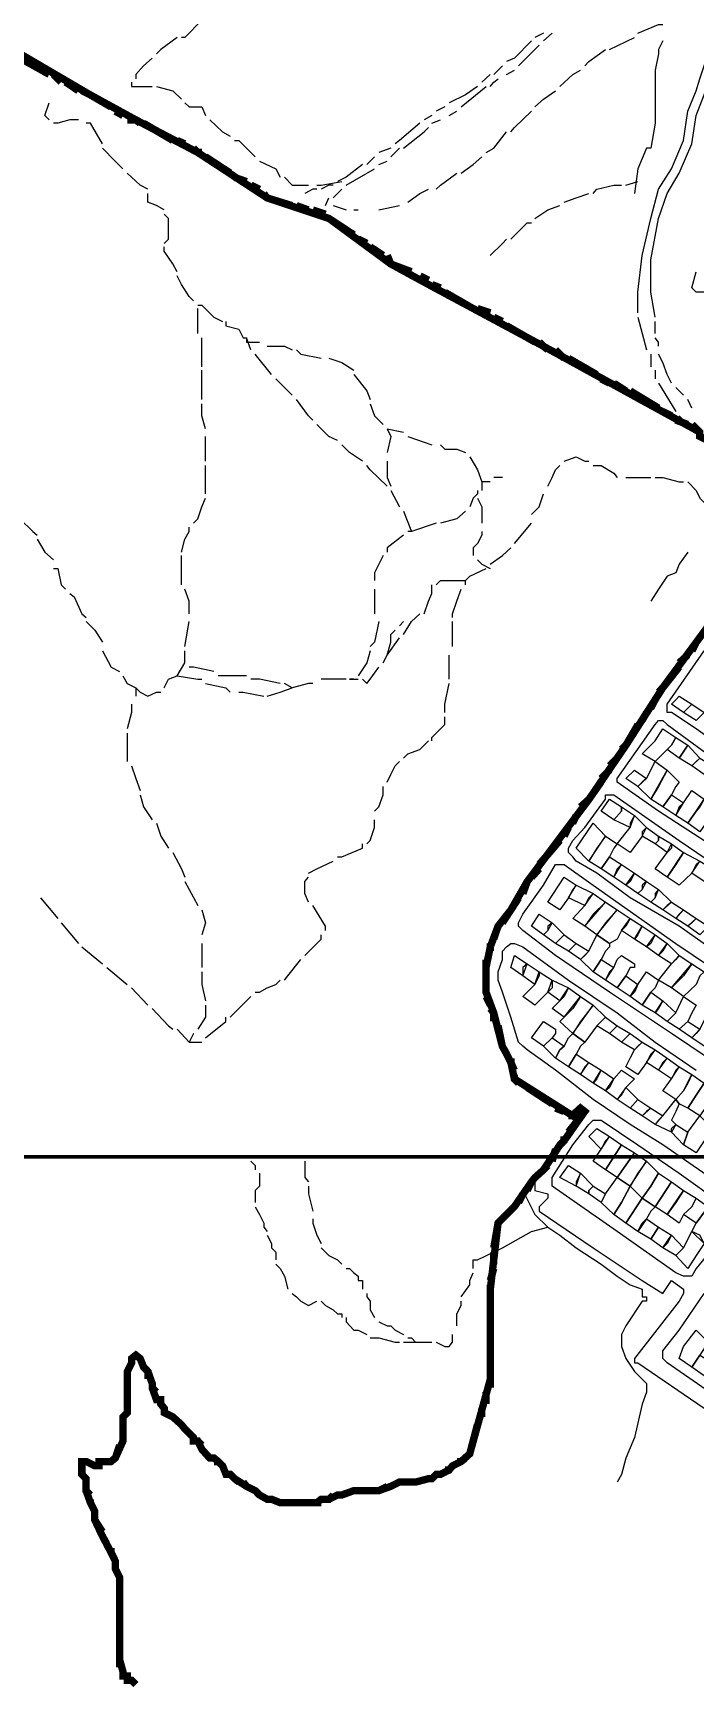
# Model space of a CAD drawing. Header units: millimetres. Extents: x -3588 to 75209, y -3737 to 38254.
# Drawn here: x 18329 to 18547, y 33576 to 34117 of the extents above; entities that cross this region are included whole.
import ezdxf

# ---------------------------------------------------------------- set-up
doc = ezdxf.new("R2010")
doc.units = ezdxf.units.MM
doc.layers.add('P', color=253, linetype='Continuous')

msp = doc.modelspace()

# ---------------------------------------------------------------- linework, layer by layer
at = {"layer": 'P'}
for points in [[(18528.47, 34025.345), (18528.47, 34032.115), (18529.879, 34044.262), (18532.695, 34056.392), (18535.24, 34065.995), (18539.481, 34072.764), (18543.434, 34082.078), (18544.842, 34091.681), (18547.659, 34098.45), (18548.795, 34102.403), (18551.612, 34110.597), (18554.444, 34120.183), (18555.565, 34129.497), (18558.397, 34139.1), (18561.214, 34151.246), (18562.334, 34159.424), (18577.298, 34224.351)], [(18534.12, 34023.937), (18532.695, 34032.115), (18532.695, 34042.837), (18535.24, 34056.392), (18538.073, 34064.586), (18542.01, 34071.356), (18546.251, 34080.958), (18547.659, 34090.272), (18550.203, 34097.042), (18551.612, 34101.283), (18554.444, 34109.173), (18556.973, 34118.775), (18558.397, 34128.377), (18561.214, 34139.1), (18563.759, 34149.822), (18565.167, 34159.424), (18581.539, 34224.351)], [(18386.197, 34121.608), (18385.061, 34121.608), (18379.412, 34115.958), (18378.292, 34115.958)], [(18528.47, 34117.367), (18535.24, 34120.183), (18536.648, 34120.183)], [(18376.883, 34115.958), (18371.522, 34112.005), (18370.098, 34110.597)], [(18493.47, 34114.822), (18487.821, 34109.173), (18485.276, 34108.052)], [(18489.229, 34106.644), (18490.638, 34108.052), (18495.999, 34113.414)], [(18497.423, 34117.367), (18494.591, 34115.958)], [(18497.423, 34114.822), (18500.24, 34117.367)], [(18519.156, 34112.005), (18527.334, 34115.958)], [(18536.648, 34114.822), (18535.24, 34112.005), (18535.24, 34110.597), (18534.12, 34105.236), (18534.12, 34099.859), (18534.12, 34087.728), (18532.695, 34079.534), (18531.287, 34079.534), (18528.47, 34072.764), (18527.334, 34064.586)], [(18368.689, 34109.173), (18365.873, 34106.644), (18363.328, 34103.811), (18363.328, 34102.403)], [(18510.962, 34106.644), (18512.371, 34108.052), (18517.748, 34112.005)], [(18479.915, 34103.811), (18477.098, 34101.283)], [(18479.915, 34099.859), (18481.035, 34101.283), (18482.46, 34102.403)], [(18483.868, 34106.644), (18482.46, 34105.236), (18481.035, 34103.811)], [(18485.276, 34103.811), (18487.821, 34105.236)], [(18502.784, 34099.859), (18507.009, 34103.811), (18509.554, 34105.236)], [(18361.92, 34101.283), (18361.92, 34099.859), (18364.736, 34099.859), (18368.689, 34099.859)], [(18370.098, 34099.859), (18375.475, 34098.45), (18378.292, 34095.634)], [(18475.674, 34099.859), (18471.721, 34097.042), (18466.36, 34094.497)], [(18470.313, 34093.089), (18478.507, 34099.859)], [(18494.591, 34093.089), (18497.423, 34095.634), (18501.36, 34098.45)], [(18334.825, 34088.848), (18333.401, 34090.272), (18334.825, 34094.497)], [(18379.412, 34094.497), (18380.836, 34093.089), (18382.244, 34093.089), (18385.061, 34093.089), (18386.197, 34090.272)], [(18464.952, 34093.089), (18462.135, 34091.681)], [(18466.36, 34090.272), (18468.905, 34091.681)], [(18486.685, 34084.911), (18487.821, 34086.319), (18493.47, 34091.681)], [(18344.412, 34088.848), (18341.595, 34088.848), (18337.642, 34087.728), (18336.234, 34087.728)], [(18352.318, 34080.958), (18348.365, 34087.728), (18346.956, 34087.728)], [(18387.606, 34088.848), (18391.847, 34084.911), (18394.375, 34083.487)], [(18456.774, 34087.728), (18449.988, 34082.078), (18448.58, 34080.958)], [(18451.397, 34079.534), (18458.182, 34084.911), (18459.59, 34086.319)], [(18460.711, 34090.272), (18458.182, 34088.848)], [(18460.711, 34087.728), (18463.543, 34088.848)], [(18395.8, 34082.078), (18397.208, 34082.078), (18399.737, 34079.534), (18402.569, 34076.717)], [(18478.507, 34078.126), (18481.035, 34079.534), (18485.276, 34084.911)], [(18359.087, 34072.764), (18356.559, 34075.309), (18352.318, 34079.534)], [(18403.978, 34075.309), (18409.339, 34072.764), (18410.747, 34069.948)], [(18441.81, 34076.717), (18440.386, 34075.309), (18439.266, 34074.173)], [(18447.172, 34079.534), (18443.219, 34078.126)], [(18443.219, 34074.173), (18446.035, 34075.309)], [(18447.172, 34076.717), (18449.988, 34079.534)], [(18470.313, 34071.356), (18474.266, 34074.173), (18477.098, 34076.717)], [(18367.281, 34065.995), (18364.736, 34067.403), (18361.92, 34069.948), (18360.511, 34071.356)], [(18412.171, 34069.948), (18414.7, 34067.403), (18418.941, 34067.403), (18420.061, 34067.403)], [(18432.496, 34069.948), (18429.663, 34068.523)], [(18437.857, 34074.173), (18432.496, 34069.948)], [(18432.496, 34067.403), (18441.81, 34072.764)], [(18462.135, 34065.995), (18463.543, 34067.403), (18468.905, 34071.356)], [(18372.642, 34059.209), (18370.098, 34060.633), (18367.281, 34061.754), (18367.281, 34064.586)], [(18422.894, 34065.995), (18421.486, 34065.995), (18418.941, 34064.586)], [(18422.894, 34067.403), (18424.302, 34067.403), (18431.072, 34068.523)], [(18428.255, 34067.403), (18426.847, 34067.403), (18424.302, 34065.995)], [(18428.255, 34063.162), (18431.072, 34065.995)], [(18452.821, 34061.754), (18456.774, 34064.586), (18459.59, 34065.995)], [(18504.193, 34061.754), (18508.146, 34063.162), (18512.371, 34064.586)], [(18513.795, 34064.586), (18514.915, 34065.995), (18520.565, 34067.403), (18523.109, 34067.403)], [(18524.517, 34067.403), (18528.47, 34068.523)], [(18425.711, 34060.633), (18426.847, 34063.162)], [(18428.255, 34060.633), (18432.496, 34059.209)], [(18435.025, 34059.209), (18436.449, 34059.209)], [(18443.219, 34059.209), (18449.988, 34060.633)], [(18494.591, 34056.392), (18498.832, 34059.209), (18502.784, 34060.633)], [(18372.642, 34048.199), (18374.051, 34049.623), (18374.051, 34053.848), (18374.051, 34056.392), (18372.642, 34057.801)], [(18486.685, 34049.623), (18492.046, 34054.984), (18493.47, 34054.984)], [(18479.915, 34044.262), (18483.868, 34048.199), (18485.276, 34049.623)], [(18376.883, 34038.884), (18375.475, 34041.429), (18372.642, 34045.67), (18372.642, 34047.078)], [(18380.836, 34030.707), (18378.292, 34034.659), (18376.883, 34037.476)], [(18550.203, 34032.115), (18548.795, 34032.115), (18547.659, 34032.115), (18546.251, 34033.523), (18547.659, 34038.884)], [(18380.836, 34030.707), (18382.244, 34029.298)], [(18382.244, 34029.298), (18380.836, 34030.707)], [(18383.653, 34027.874), (18385.061, 34027.874), (18389.014, 34023.937), (18391.847, 34022.513)], [(18383.653, 34018.56), (18383.653, 34023.937), (18383.653, 34026.754)], [(18392.967, 34022.513), (18392.967, 34021.104), (18397.208, 34019.984), (18398.616, 34017.151), (18399.737, 34017.151)], [(18528.47, 34023.937), (18529.879, 34018.56), (18531.287, 34013.198)], [(18534.12, 34018.56), (18534.12, 34022.513)], [(18385.061, 34007.549), (18385.061, 34011.79), (18385.061, 34017.151)], [(18401.161, 34013.198), (18399.737, 34017.151)], [(18399.737, 34017.151), (18399.737, 34015.743), (18402.569, 34015.743), (18403.978, 34015.743)], [(18535.24, 34014.335), (18535.24, 34015.743), (18534.12, 34017.151)], [(18407.93, 34005.021), (18402.569, 34011.79)], [(18406.522, 34014.335), (18412.171, 34014.335), (18414.7, 34013.198)], [(18416.124, 34013.198), (18417.533, 34011.79), (18424.302, 34010.382)], [(18426.847, 34010.382), (18431.072, 34008.973), (18435.025, 34006.429)], [(18532.695, 34011.79), (18532.695, 34010.382), (18532.695, 34007.549)], [(18539.481, 34002.188), (18538.073, 34005.021), (18536.648, 34008.973), (18535.24, 34011.79)], [(18385.061, 33996.827), (18385.061, 33999.659), (18385.061, 34005.021), (18385.061, 34006.429)], [(18435.025, 34005.021), (18439.266, 33999.659), (18440.386, 33996.827)], [(18534.12, 34006.429), (18534.12, 34003.612)], [(18414.7, 33998.235), (18409.339, 34003.612)], [(18535.24, 34002.188), (18540.889, 33992.874)], [(18543.434, 33998.235), (18542.01, 33999.659), (18540.889, 34000.78)], [(18386.197, 33987.224), (18385.061, 33991.465), (18385.061, 33994.01), (18385.061, 33995.418)], [(18421.486, 33990.057), (18420.061, 33991.465), (18416.124, 33996.827)], [(18440.386, 33995.418), (18441.81, 33991.465), (18444.627, 33988.649)], [(18546.251, 33994.01), (18544.842, 33996.827)], [(18429.663, 33983.288), (18426.847, 33984.696), (18422.894, 33988.649)], [(18542.01, 33991.465), (18544.842, 33988.649)], [(18386.197, 33976.502), (18386.197, 33980.455), (18386.197, 33984.696)], [(18446.035, 33987.224), (18447.172, 33984.696), (18446.035, 33979.335)], [(18446.035, 33987.224), (18451.397, 33986.104)], [(18452.821, 33984.696), (18460.711, 33981.863)], [(18546.251, 33987.224), (18548.795, 33986.104)], [(18437.857, 33976.502), (18433.616, 33979.335), (18431.072, 33981.863)], [(18463.543, 33981.863), (18464.952, 33980.455), (18468.905, 33980.455), (18471.721, 33979.335)], [(18473.146, 33977.91), (18475.674, 33973.685), (18477.098, 33969.732)], [(18504.193, 33976.502), (18508.146, 33977.91), (18510.962, 33976.502), (18512.371, 33976.502)], [(18386.197, 33965.779), (18386.197, 33973.685), (18386.197, 33975.094)], [(18446.035, 33968.324), (18440.386, 33973.685), (18439.266, 33975.094)], [(18446.035, 33976.502), (18446.035, 33971.141), (18447.172, 33968.324)], [(18498.832, 33968.324), (18500.24, 33971.141), (18501.36, 33973.685), (18502.784, 33975.094)], [(18513.795, 33975.094), (18516.324, 33975.094), (18520.565, 33972.549), (18521.685, 33971.141)], [(18447.172, 33966.9), (18449.988, 33961.538)], [(18475.674, 33966.9), (18475.674, 33965.779), (18474.266, 33964.371)], [(18479.915, 33969.732), (18477.098, 33969.732), (18477.098, 33966.9)], [(18477.098, 33968.324), (18477.098, 33966.9)], [(18483.868, 33971.141), (18481.035, 33971.141)], [(18524.517, 33971.141), (18525.926, 33971.141), (18532.695, 33971.141)], [(18534.12, 33971.141), (18536.648, 33971.141), (18542.01, 33969.732), (18543.434, 33969.732)], [(18544.842, 33969.732), (18547.659, 33966.9), (18548.795, 33964.371), (18550.203, 33962.963)], [(18382.244, 33956.177), (18383.653, 33957.586), (18385.061, 33961.538), (18386.197, 33964.371)], [(18474.266, 33964.371), (18473.146, 33961.538)], [(18475.674, 33964.371), (18477.098, 33961.538), (18477.098, 33956.177)], [(18493.47, 33959.01), (18495.999, 33961.538), (18497.423, 33965.779)], [(18324.087, 33959.01), (18325.223, 33957.586), (18326.632, 33956.177), (18328.04, 33954.769), (18329.448, 33953.361), (18330.873, 33952.224)], [(18451.397, 33960.13), (18453.941, 33953.361)], [(18462.135, 33956.177), (18453.941, 33953.361)], [(18471.721, 33960.13), (18468.905, 33957.586), (18463.543, 33956.177)], [(18487.821, 33949.408), (18493.47, 33956.177)], [(18330.873, 33950.816), (18333.401, 33946.575), (18336.234, 33944.046)], [(18378.292, 33946.575), (18379.412, 33950.816), (18380.836, 33953.361), (18380.836, 33954.769)], [(18451.397, 33952.224), (18446.035, 33947.999), (18446.035, 33946.575)], [(18453.941, 33953.361), (18452.821, 33953.361)], [(18477.098, 33953.361), (18477.098, 33952.224), (18475.674, 33949.408), (18474.266, 33947.999), (18474.266, 33945.455)], [(18378.292, 33935.853), (18378.292, 33939.805), (18378.292, 33945.455)], [(18444.627, 33945.455), (18441.81, 33939.805), (18441.81, 33937.261)], [(18566.575, 33945.455), (18566.575, 33944.046), (18558.397, 33934.444), (18551.612, 33922.313), (18536.648, 33901.989), (18524.517, 33883.072), (18512.371, 33865.276), (18492.046, 33838.182), (18486.685, 33828.868), (18482.46, 33823.506), (18479.915, 33816.737), (18478.507, 33809.951), (18478.507, 33801.773), (18481.035, 33794.988), (18483.868, 33783.977), (18485.276, 33781.449), (18486.685, 33778.616), (18487.821, 33773.255), (18507.009, 33761.124), (18509.554, 33763.653), (18510.962, 33762.532), (18502.784, 33751.522)], [(18479.915, 33942.638), (18483.868, 33945.455), (18486.685, 33947.999)], [(18544.842, 33946.575), (18542.01, 33942.638), (18540.889, 33939.805), (18538.073, 33938.685), (18535.24, 33934.444), (18532.695, 33930.491)], [(18336.234, 33941.214), (18337.642, 33941.214), (18338.762, 33935.853), (18340.187, 33934.444)], [(18471.721, 33937.261), (18473.146, 33938.685), (18478.507, 33941.214)], [(18475.674, 33944.046), (18477.098, 33942.638), (18479.915, 33941.214)], [(18380.836, 33926.25), (18380.836, 33930.491), (18379.412, 33934.444)], [(18441.81, 33934.444), (18441.81, 33929.083), (18441.81, 33926.25)], [(18458.182, 33926.25), (18459.59, 33930.491), (18460.711, 33933.036), (18460.711, 33935.853)], [(18462.135, 33935.853), (18463.543, 33937.261), (18471.721, 33937.261)], [(18467.496, 33925.13), (18467.496, 33926.25), (18468.905, 33930.491), (18470.313, 33934.444)], [(18471.721, 33935.853), (18471.721, 33937.261)], [(18341.595, 33933.036), (18343.003, 33931.9), (18345.548, 33926.25), (18346.956, 33925.13)], [(18346.956, 33923.722), (18349.773, 33920.889), (18352.318, 33916.936)], [(18379.412, 33915.528), (18380.836, 33923.722)], [(18443.219, 33923.722), (18441.81, 33916.936), (18440.386, 33915.528)], [(18449.988, 33922.313), (18451.397, 33923.722)], [(18451.397, 33919.481), (18453.941, 33923.722), (18456.774, 33926.25)], [(18467.496, 33915.528), (18467.496, 33919.481), (18467.496, 33923.722)], [(18446.035, 33912.711), (18447.172, 33916.936), (18447.172, 33919.481), (18448.58, 33920.889)], [(18446.035, 33912.711), (18449.988, 33918.36)], [(18352.318, 33914.119), (18355.15, 33908.758), (18357.967, 33907.35)], [(18379.412, 33910.167), (18379.412, 33914.119)], [(18440.386, 33914.119), (18439.266, 33910.167), (18436.449, 33905.926)], [(18444.627, 33910.167), (18446.035, 33912.711)], [(18466.36, 33904.805), (18466.36, 33911.575), (18466.36, 33912.711)], [(18602.984, 33849.192), (18582.659, 33864.156), (18566.575, 33874.878), (18547.659, 33888.434), (18539.481, 33893.795), (18538.073, 33893.795), (18538.073, 33895.203), (18538.073, 33896.611), (18550.203, 33914.119), (18551.612, 33914.119), (18566.575, 33904.805), (18588.308, 33889.842), (18613.994, 33872.062), (18617.947, 33869.517), (18619.371, 33868.109), (18612.586, 33858.507), (18607.225, 33850.601), (18605.816, 33849.192), (18604.408, 33849.192), (18602.984, 33849.192)], [(18376.883, 33905.926), (18379.412, 33910.167)], [(18389.014, 33907.35), (18382.244, 33908.758), (18380.836, 33908.758)], [(18437.857, 33904.805), (18439.266, 33903.397), (18440.386, 33904.805), (18443.219, 33908.758)], [(18359.087, 33905.926), (18360.511, 33903.397), (18363.328, 33901.989)], [(18363.328, 33901.989), (18364.736, 33900.564), (18367.281, 33899.156), (18370.098, 33900.564), (18371.522, 33900.564)], [(18363.328, 33901.989), (18363.328, 33899.156)], [(18372.642, 33901.989), (18374.051, 33904.805), (18376.883, 33905.926)], [(18376.883, 33905.926), (18383.653, 33904.805), (18385.061, 33904.805)], [(18386.197, 33903.397), (18392.967, 33901.989), (18394.375, 33900.564)], [(18399.737, 33905.926), (18397.208, 33905.926), (18390.422, 33905.926)], [(18410.747, 33903.397), (18403.978, 33904.805), (18401.161, 33904.805)], [(18406.522, 33899.156), (18410.747, 33900.564), (18414.7, 33901.989)], [(18414.7, 33901.989), (18412.171, 33903.397)], [(18421.486, 33903.397), (18420.061, 33903.397), (18414.7, 33901.989)], [(18432.496, 33904.805), (18431.072, 33904.805), (18425.711, 33904.805), (18424.302, 33904.805)], [(18433.616, 33904.805), (18436.449, 33904.805)], [(18435.025, 33904.805), (18433.616, 33904.805)], [(18464.952, 33893.795), (18464.952, 33896.611), (18466.36, 33903.397)], [(18361.92, 33896.611), (18361.92, 33893.795), (18360.511, 33888.434)], [(18397.208, 33900.564), (18398.616, 33900.564), (18405.386, 33899.156)], [(18540.889, 33898.036), (18542.01, 33899.156), (18546.251, 33896.611), (18543.434, 33893.795), (18539.481, 33896.611), (18540.889, 33898.036)], [(18548.795, 33892.386), (18547.659, 33891.25), (18543.434, 33893.795), (18546.251, 33896.611), (18550.203, 33893.795), (18548.795, 33892.386)], [(18460.711, 33884.481), (18460.711, 33885.601), (18463.543, 33888.434), (18464.952, 33889.842), (18464.952, 33892.386)], [(18521.685, 33870.925), (18521.685, 33872.062), (18534.12, 33889.842), (18535.24, 33891.25), (18536.648, 33891.25), (18538.073, 33889.842), (18562.334, 33872.062), (18593.67, 33850.601), (18615.419, 33837.062), (18620.78, 33832.821), (18624.733, 33830.276), (18627.549, 33828.868), (18627.549, 33826.051), (18620.78, 33816.737), (18619.371, 33813.904), (18615.419, 33808.543), (18613.994, 33807.135), (18611.178, 33809.951), (18590.853, 33824.627), (18562.334, 33843.831), (18535.24, 33861.339), (18521.685, 33870.925)], [(18360.511, 33887.025), (18360.511, 33880.24), (18360.511, 33877.711)], [(18539.481, 33883.072), (18538.073, 33881.664), (18534.12, 33877.711), (18529.879, 33880.24), (18534.12, 33884.481), (18536.648, 33888.434), (18540.889, 33885.601), (18539.481, 33883.072)], [(18539.481, 33883.072), (18540.889, 33885.601), (18544.842, 33883.072), (18542.01, 33878.831), (18538.073, 33881.664), (18539.481, 33883.072)], [(18451.397, 33878.831), (18452.821, 33880.24), (18456.774, 33881.664), (18459.59, 33884.481)], [(18547.659, 33877.711), (18546.251, 33876.287), (18542.01, 33878.831), (18544.842, 33883.072), (18548.795, 33878.831), (18547.659, 33877.711)], [(18361.92, 33876.287), (18363.328, 33872.062), (18364.736, 33868.109)], [(18446.035, 33870.925), (18447.172, 33873.47), (18448.58, 33876.287), (18449.988, 33877.711)], [(18529.879, 33870.925), (18528.47, 33869.517), (18524.517, 33872.062), (18527.334, 33874.878), (18531.287, 33872.062), (18529.879, 33870.925)], [(18535.24, 33869.517), (18532.695, 33865.276), (18528.47, 33869.517), (18531.287, 33872.062), (18534.12, 33877.711), (18538.073, 33874.878), (18535.24, 33869.517)], [(18540.889, 33869.517), (18539.481, 33866.7), (18536.648, 33862.748), (18532.695, 33865.276), (18538.073, 33874.878), (18542.01, 33870.925), (18540.889, 33869.517)], [(18551.612, 33874.878), (18550.203, 33873.47), (18546.251, 33876.287), (18548.795, 33878.831), (18553.02, 33876.287), (18551.612, 33874.878)], [(18441.81, 33861.339), (18443.219, 33862.748), (18444.627, 33866.7), (18444.627, 33869.517)], [(18364.736, 33866.7), (18365.873, 33862.748), (18368.689, 33858.507)], [(18561.214, 33809.951), (18542.01, 33823.506), (18525.926, 33832.821), (18514.915, 33841.015), (18508.146, 33844.951), (18507.009, 33846.376), (18505.601, 33847.784), (18505.601, 33849.192), (18507.009, 33851.737), (18510.962, 33855.962), (18517.748, 33865.276), (18517.748, 33866.7), (18519.156, 33866.7), (18520.565, 33866.7), (18542.01, 33851.737), (18559.806, 33839.59)], [(18523.109, 33862.748), (18523.109, 33861.339), (18520.565, 33858.507), (18516.324, 33861.339), (18519.156, 33865.276), (18523.109, 33862.748)], [(18542.01, 33862.748), (18540.889, 33859.915), (18536.648, 33862.748), (18539.481, 33866.7), (18543.434, 33864.156), (18542.01, 33862.748)], [(18548.795, 33862.748), (18547.659, 33861.339), (18544.842, 33857.386), (18540.889, 33859.915), (18543.434, 33864.156), (18546.251, 33868.109), (18550.203, 33865.276), (18548.795, 33862.748)], [(18551.612, 33858.507), (18548.795, 33854.554), (18544.842, 33857.386), (18547.659, 33861.339), (18550.203, 33865.276), (18555.565, 33862.748), (18551.612, 33858.507)], [(18439.266, 33850.601), (18440.386, 33851.737), (18441.81, 33855.962), (18441.81, 33858.507)], [(18525.926, 33857.386), (18525.926, 33855.962), (18520.565, 33858.507), (18523.109, 33861.339), (18523.109, 33862.748), (18527.334, 33859.915), (18525.926, 33857.386)], [(18529.879, 33854.554), (18529.879, 33853.145), (18525.926, 33847.784), (18521.685, 33850.601), (18525.926, 33855.962), (18527.334, 33859.915), (18531.287, 33855.962), (18529.879, 33854.554)], [(18370.098, 33857.386), (18371.522, 33853.145), (18374.051, 33849.192)], [(18514.915, 33849.192), (18512.371, 33844.951), (18508.146, 33849.192), (18513.795, 33857.386), (18517.748, 33853.145), (18514.915, 33849.192)], [(18520.565, 33849.192), (18519.156, 33846.376), (18516.324, 33842.423), (18512.371, 33844.951), (18517.748, 33853.145), (18521.685, 33850.601), (18520.565, 33849.192)], [(18535.24, 33853.145), (18535.24, 33851.737), (18534.12, 33850.601), (18529.879, 33853.145), (18531.287, 33855.962), (18535.24, 33853.145)], [(18539.481, 33849.192), (18538.073, 33847.784), (18534.12, 33850.601), (18535.24, 33851.737), (18535.24, 33853.145), (18539.481, 33850.601), (18539.481, 33849.192)], [(18375.475, 33847.784), (18378.292, 33842.423), (18379.412, 33839.59)], [(18429.663, 33846.376), (18431.072, 33846.376), (18437.857, 33849.192), (18437.857, 33850.601)], [(18540.889, 33843.831), (18538.073, 33839.59), (18534.12, 33842.423), (18538.073, 33847.784), (18539.481, 33850.601), (18543.434, 33847.784), (18540.889, 33843.831)], [(18547.659, 33843.831), (18546.251, 33841.015), (18542.01, 33837.062), (18538.073, 33839.59), (18543.434, 33847.784), (18548.795, 33844.951), (18547.659, 33843.831)], [(18420.061, 33841.015), (18422.894, 33842.423), (18428.255, 33844.951)], [(18551.612, 33780.04), (18539.481, 33788.218), (18519.156, 33801.773), (18501.36, 33813.904), (18490.638, 33822.098), (18489.229, 33823.506), (18489.229, 33824.627), (18490.638, 33827.459), (18497.423, 33837.062), (18501.36, 33843.831), (18502.784, 33843.831), (18504.193, 33843.831), (18513.795, 33837.062), (18540.889, 33817.857), (18574.769, 33794.988)], [(18521.685, 33842.423), (18520.565, 33839.59), (18516.324, 33842.423), (18519.156, 33846.376), (18523.109, 33843.831), (18521.685, 33842.423)], [(18525.926, 33838.182), (18524.517, 33837.062), (18520.565, 33839.59), (18523.109, 33843.831), (18527.334, 33841.015), (18525.926, 33838.182)], [(18551.612, 33841.015), (18550.203, 33838.182), (18546.251, 33841.015), (18548.795, 33844.951), (18553.02, 33842.423), (18551.612, 33841.015)], [(18379.412, 33838.182), (18380.836, 33835.637), (18383.653, 33830.276)], [(18420.061, 33831.412), (18418.941, 33834.229), (18418.941, 33838.182), (18420.061, 33839.59)], [(18507.009, 33835.637), (18505.601, 33832.821), (18502.784, 33828.868), (18498.832, 33831.412), (18504.193, 33839.59), (18508.146, 33837.062), (18507.009, 33835.637)], [(18512.371, 33832.821), (18510.962, 33830.276), (18505.601, 33832.821), (18508.146, 33837.062), (18513.795, 33834.229), (18512.371, 33832.821)], [(18529.879, 33837.062), (18529.879, 33835.637), (18528.47, 33834.229), (18524.517, 33837.062), (18527.334, 33841.015), (18531.287, 33838.182), (18529.879, 33837.062)], [(18534.12, 33834.229), (18534.12, 33832.821), (18532.695, 33831.412), (18528.47, 33834.229), (18529.879, 33835.637), (18531.287, 33838.182), (18535.24, 33835.637), (18534.12, 33834.229)], [(18331.993, 33832.821), (18337.642, 33826.051)], [(18513.795, 33827.459), (18510.962, 33823.506), (18507.009, 33826.051), (18510.962, 33830.276), (18513.795, 33834.229), (18517.748, 33831.412), (18513.795, 33827.459)], [(18517.748, 33824.627), (18514.915, 33820.69), (18510.962, 33823.506), (18517.748, 33831.412), (18521.685, 33828.868), (18517.748, 33824.627)], [(18538.073, 33830.276), (18536.648, 33828.868), (18532.695, 33831.412), (18534.12, 33832.821), (18535.24, 33835.637), (18539.481, 33831.412), (18538.073, 33830.276)], [(18542.01, 33827.459), (18540.889, 33826.051), (18536.648, 33828.868), (18539.481, 33831.412), (18543.434, 33828.868), (18542.01, 33827.459)], [(18385.061, 33828.868), (18386.197, 33824.627), (18385.061, 33820.69)], [(18425.711, 33822.098), (18425.711, 33823.506), (18421.486, 33830.276)], [(18498.832, 33823.506), (18498.832, 33822.098), (18497.423, 33820.69), (18493.47, 33823.506), (18495.999, 33827.459), (18500.24, 33824.627), (18498.832, 33823.506)], [(18524.517, 33823.506), (18523.109, 33822.098), (18521.685, 33819.265), (18519.156, 33817.857), (18514.915, 33820.69), (18521.685, 33828.868), (18525.926, 33826.051), (18524.517, 33823.506)], [(18528.47, 33820.69), (18527.334, 33819.265), (18523.109, 33822.098), (18525.926, 33826.051), (18529.879, 33823.506), (18528.47, 33820.69)], [(18546.251, 33824.627), (18544.842, 33823.506), (18540.889, 33826.051), (18543.434, 33828.868), (18547.659, 33826.051), (18546.251, 33824.627)], [(18550.203, 33822.098), (18548.795, 33820.69), (18544.842, 33823.506), (18547.659, 33826.051), (18551.612, 33823.506), (18550.203, 33822.098)], [(18338.762, 33824.627), (18344.412, 33817.857)], [(18418.941, 33813.904), (18424.302, 33819.265), (18424.302, 33820.69)], [(18502.784, 33819.265), (18501.36, 33817.857), (18497.423, 33820.69), (18498.832, 33822.098), (18500.24, 33824.627), (18504.193, 33820.69), (18502.784, 33819.265)], [(18507.009, 33816.737), (18505.601, 33815.313), (18501.36, 33817.857), (18504.193, 33820.69), (18508.146, 33817.857), (18507.009, 33816.737)], [(18519.156, 33816.737), (18517.748, 33815.313), (18516.324, 33812.496), (18513.795, 33808.543), (18509.554, 33812.496), (18512.371, 33815.313), (18514.915, 33820.69), (18519.156, 33817.857), (18519.156, 33816.737)], [(18532.695, 33817.857), (18531.287, 33816.737), (18527.334, 33819.265), (18529.879, 33823.506), (18534.12, 33820.69), (18532.695, 33817.857)], [(18536.648, 33815.313), (18535.24, 33813.904), (18531.287, 33816.737), (18534.12, 33820.69), (18538.073, 33817.857), (18536.648, 33815.313)], [(18345.548, 33816.737), (18352.318, 33811.088)], [(18385.061, 33817.857), (18385.061, 33816.737), (18385.061, 33809.951)], [(18536.648, 33751.522), (18525.926, 33758.291), (18513.795, 33766.485), (18501.36, 33776.087), (18492.046, 33782.857), (18490.638, 33783.977), (18489.229, 33785.402), (18486.685, 33793.58), (18483.868, 33801.773), (18482.46, 33805.726), (18482.46, 33808.543), (18483.868, 33812.496), (18483.868, 33815.313), (18485.276, 33816.737), (18486.685, 33817.857), (18487.821, 33817.857), (18490.638, 33816.737), (18505.601, 33805.726), (18521.685, 33794.988), (18534.12, 33785.402), (18547.659, 33776.087)], [(18510.962, 33813.904), (18509.554, 33812.496), (18505.601, 33815.313), (18508.146, 33817.857), (18512.371, 33815.313), (18510.962, 33813.904)], [(18540.889, 33812.496), (18539.481, 33811.088), (18535.24, 33813.904), (18538.073, 33817.857), (18542.01, 33813.904), (18540.889, 33812.496)], [(18353.726, 33809.951), (18360.511, 33804.302)], [(18412.171, 33805.726), (18413.292, 33807.135), (18417.533, 33812.496)], [(18490.638, 33809.951), (18490.638, 33807.135), (18486.685, 33809.951), (18487.821, 33813.904), (18492.046, 33811.088), (18490.638, 33809.951)], [(18495.999, 33807.135), (18494.591, 33804.302), (18490.638, 33807.135), (18492.046, 33811.088), (18495.999, 33808.543), (18495.999, 33807.135)], [(18519.156, 33808.543), (18517.748, 33805.726), (18513.795, 33808.543), (18516.324, 33812.496), (18520.565, 33809.951), (18519.156, 33808.543)], [(18527.334, 33809.951), (18525.926, 33809.951), (18524.517, 33807.135), (18521.685, 33803.182), (18517.748, 33805.726), (18520.565, 33809.951), (18521.685, 33812.496), (18523.109, 33813.904), (18527.334, 33811.088), (18527.334, 33809.951)], [(18543.434, 33807.135), (18539.481, 33803.182), (18535.24, 33805.726), (18539.481, 33811.088), (18542.01, 33813.904), (18546.251, 33811.088), (18543.434, 33807.135)], [(18548.795, 33807.135), (18547.659, 33804.302), (18543.434, 33800.365), (18539.481, 33803.182), (18546.251, 33811.088), (18550.203, 33808.543), (18548.795, 33807.135)], [(18385.061, 33808.543), (18385.061, 33804.302), (18386.197, 33798.941)], [(18402.569, 33801.773), (18403.978, 33801.773), (18406.522, 33803.182), (18409.339, 33804.302), (18410.747, 33805.726)], [(18500.24, 33803.182), (18498.832, 33801.773), (18494.591, 33797.532), (18490.638, 33800.365), (18494.591, 33804.302), (18495.999, 33808.543), (18500.24, 33805.726), (18500.24, 33803.182)], [(18504.193, 33800.365), (18502.784, 33798.941), (18498.832, 33801.773), (18500.24, 33805.726), (18505.601, 33803.182), (18504.193, 33800.365)], [(18527.334, 33801.773), (18525.926, 33800.365), (18521.685, 33803.182), (18524.517, 33807.135), (18528.47, 33804.302), (18527.334, 33801.773)], [(18534.12, 33803.182), (18532.695, 33801.773), (18529.879, 33797.532), (18525.926, 33800.365), (18528.47, 33804.302), (18531.287, 33808.543), (18535.24, 33805.726), (18534.12, 33803.182)], [(18361.92, 33803.182), (18367.281, 33797.532)], [(18394.375, 33793.58), (18395.8, 33794.988), (18399.737, 33798.941), (18401.161, 33800.365)], [(18507.009, 33796.412), (18504.193, 33793.58), (18500.24, 33796.412), (18502.784, 33798.941), (18505.601, 33803.182), (18509.554, 33800.365), (18507.009, 33796.412)], [(18509.554, 33792.171), (18507.009, 33788.218), (18502.784, 33792.171), (18504.193, 33793.58), (18509.554, 33800.365), (18513.795, 33797.532), (18509.554, 33792.171)], [(18535.24, 33796.412), (18534.12, 33794.988), (18529.879, 33797.532), (18532.695, 33801.773), (18536.648, 33798.941), (18535.24, 33796.412)], [(18539.481, 33793.58), (18538.073, 33792.171), (18534.12, 33794.988), (18536.648, 33798.941), (18540.889, 33794.988), (18539.481, 33793.58)], [(18546.251, 33794.988), (18544.842, 33792.171), (18542.01, 33789.627), (18538.073, 33792.171), (18540.889, 33794.988), (18543.434, 33800.365), (18547.659, 33797.532), (18546.251, 33794.988)], [(18368.689, 33796.412), (18374.051, 33790.763), (18375.475, 33789.627)], [(18386.197, 33797.532), (18386.197, 33796.412), (18386.197, 33793.58), (18383.653, 33789.627)], [(18386.197, 33786.81), (18392.967, 33792.171), (18392.967, 33793.58)], [(18516.324, 33792.171), (18514.915, 33790.763), (18510.962, 33785.402), (18507.009, 33788.218), (18513.795, 33797.532), (18517.748, 33793.58), (18516.324, 33792.171)], [(18520.565, 33789.627), (18519.156, 33788.218), (18514.915, 33790.763), (18517.748, 33793.58), (18521.685, 33790.763), (18520.565, 33789.627)], [(18554.444, 33789.627), (18553.02, 33786.81), (18550.203, 33783.977), (18546.251, 33786.81), (18548.795, 33789.627), (18551.612, 33794.988), (18555.565, 33792.171), (18554.444, 33789.627)], [(18376.883, 33789.627), (18380.836, 33785.402)], [(18382.244, 33788.218), (18380.836, 33785.402)], [(18501.36, 33788.218), (18500.24, 33786.81), (18497.423, 33783.977), (18493.47, 33786.81), (18497.423, 33792.171), (18501.36, 33789.627), (18501.36, 33788.218)], [(18509.554, 33783.977), (18508.146, 33781.449), (18505.601, 33777.208), (18501.36, 33780.04), (18502.784, 33782.857), (18504.193, 33783.977), (18505.601, 33786.81), (18507.009, 33788.218), (18510.962, 33785.402), (18509.554, 33783.977)], [(18524.517, 33786.81), (18523.109, 33785.402), (18519.156, 33788.218), (18521.685, 33790.763), (18525.926, 33788.218), (18524.517, 33786.81)], [(18528.47, 33783.977), (18527.334, 33782.857), (18523.109, 33785.402), (18525.926, 33788.218), (18529.879, 33785.402), (18528.47, 33783.977)], [(18547.659, 33788.218), (18546.251, 33786.81), (18542.01, 33789.627), (18544.842, 33792.171), (18548.795, 33789.627), (18547.659, 33788.218)], [(18380.836, 33785.402), (18385.061, 33785.402)], [(18502.784, 33782.857), (18501.36, 33780.04), (18497.423, 33783.977), (18500.24, 33786.81), (18504.193, 33783.977), (18502.784, 33782.857)], [(18532.695, 33781.449), (18531.287, 33778.616), (18528.47, 33774.663), (18524.517, 33777.208), (18525.926, 33780.04), (18527.334, 33782.857), (18529.879, 33785.402), (18534.12, 33782.857), (18532.695, 33781.449)], [(18536.648, 33778.616), (18535.24, 33776.087), (18531.287, 33778.616), (18534.12, 33782.857), (18538.073, 33780.04), (18536.648, 33778.616)], [(18510.962, 33777.208), (18509.554, 33774.663), (18505.601, 33777.208), (18508.146, 33781.449), (18512.371, 33778.616), (18510.962, 33777.208)], [(18514.915, 33773.255), (18513.795, 33771.846), (18509.554, 33774.663), (18512.371, 33778.616), (18516.324, 33776.087), (18514.915, 33773.255)], [(18540.889, 33776.087), (18539.481, 33773.255), (18535.24, 33776.087), (18538.073, 33780.04), (18542.01, 33777.208), (18540.889, 33776.087)], [(18544.842, 33771.846), (18543.434, 33769.302), (18540.889, 33766.485), (18536.648, 33769.302), (18539.481, 33773.255), (18542.01, 33777.208), (18546.251, 33774.663), (18544.842, 33771.846)], [(18519.156, 33770.438), (18517.748, 33769.302), (18513.795, 33771.846), (18516.324, 33776.087), (18520.565, 33773.255), (18519.156, 33770.438)], [(18525.926, 33771.846), (18524.517, 33770.438), (18521.685, 33766.485), (18517.748, 33769.302), (18520.565, 33773.255), (18523.109, 33776.087), (18527.334, 33773.255), (18525.926, 33771.846)], [(18547.659, 33767.894), (18544.842, 33763.653), (18542.01, 33765.077), (18540.889, 33766.485), (18543.434, 33769.302), (18546.251, 33774.663), (18550.203, 33771.846), (18547.659, 33767.894)], [(18547.659, 33767.894), (18550.203, 33771.846), (18554.444, 33769.302), (18548.795, 33761.124), (18544.842, 33763.653), (18547.659, 33767.894)], [(18523.109, 33767.894), (18524.517, 33770.438), (18528.47, 33766.485), (18525.926, 33763.653), (18521.685, 33766.485), (18523.109, 33767.894)], [(18531.287, 33762.532), (18529.879, 33761.124), (18525.926, 33763.653), (18528.47, 33766.485), (18532.695, 33763.653), (18531.287, 33762.532)], [(18540.889, 33762.532), (18539.481, 33759.716), (18540.889, 33758.291), (18539.481, 33755.763), (18534.12, 33758.291), (18536.648, 33761.124), (18540.889, 33766.485), (18542.01, 33765.077), (18540.889, 33762.532)], [(18535.24, 33759.716), (18534.12, 33758.291), (18529.879, 33761.124), (18532.695, 33763.653), (18536.648, 33761.124), (18535.24, 33759.716)], [(18550.203, 33752.93), (18547.659, 33748.977), (18543.434, 33751.522), (18544.842, 33755.763), (18548.795, 33761.124), (18553.02, 33756.883), (18550.203, 33752.93)], [(18542.01, 33742.208), (18555.565, 33732.605), (18559.806, 33729.789), (18559.806, 33728.652), (18559.806, 33727.244), (18559.806, 33725.836), (18547.659, 33710.872), (18546.251, 33708.328), (18544.842, 33708.328), (18543.434, 33708.328), (18540.889, 33709.464), (18521.685, 33723.003), (18500.24, 33737.967), (18500.24, 33739.391), (18500.24, 33740.799), (18507.009, 33751.522), (18512.371, 33758.291), (18513.795, 33759.716), (18514.915, 33759.716), (18516.324, 33759.716), (18528.47, 33751.522), (18542.01, 33742.208)], [(18517.748, 33752.93), (18516.324, 33750.113), (18512.371, 33754.338), (18514.915, 33756.883), (18519.156, 33754.338), (18517.748, 33752.93)], [(18539.481, 33756.883), (18540.889, 33758.291), (18544.842, 33755.763), (18543.434, 33751.522), (18539.481, 33755.763), (18539.481, 33756.883)], [(18502.784, 33751.522), (18497.423, 33743.328), (18494.591, 33740.799), (18494.591, 33739.391), (18494.591, 33737.967), (18494.591, 33736.558), (18498.832, 33735.438), (18498.832, 33734.014), (18495.999, 33731.197), (18495.999, 33729.789), (18513.795, 33717.642), (18529.879, 33706.919), (18536.648, 33702.678), (18539.481, 33706.919), (18543.434, 33704.103), (18543.434, 33702.678), (18542.01, 33700.15), (18527.334, 33681.233), (18527.334, 33679.825), (18528.47, 33679.825), (18550.203, 33664.862), (18573.345, 33648.49), (18604.408, 33627.029), (18620.78, 33616.018)], [(18520.565, 33747.569), (18517.748, 33743.328), (18513.795, 33746.161), (18516.324, 33750.113), (18519.156, 33754.338), (18523.109, 33751.522), (18520.565, 33747.569)], [(18520.565, 33747.569), (18523.109, 33751.522), (18527.334, 33748.977), (18521.685, 33740.799), (18517.748, 33743.328), (18520.565, 33747.569)], [(18558.397, 33736.558), (18536.648, 33751.522)], [(18401.161, 33746.161), (18402.569, 33744.752), (18402.569, 33743.328)], [(18418.941, 33746.161), (18418.941, 33743.328), (18418.941, 33740.799), (18420.061, 33739.391)], [(18508.146, 33739.391), (18508.146, 33737.967), (18502.784, 33740.799), (18505.601, 33744.752), (18509.554, 33742.208), (18508.146, 33739.391)], [(18528.47, 33742.208), (18525.926, 33737.967), (18521.685, 33740.799), (18527.334, 33748.977), (18531.287, 33746.161), (18528.47, 33742.208)], [(18532.695, 33737.967), (18529.879, 33734.014), (18525.926, 33737.967), (18531.287, 33746.161), (18535.24, 33742.208), (18532.695, 33737.967)], [(18403.978, 33742.208), (18403.978, 33737.967), (18402.569, 33736.558), (18402.569, 33735.438), (18402.569, 33734.014), (18402.569, 33732.605)], [(18512.371, 33736.558), (18512.371, 33735.438), (18508.146, 33737.967), (18509.554, 33742.208), (18513.795, 33737.967), (18512.371, 33736.558)], [(18523.109, 33732.605), (18520.565, 33728.652), (18516.324, 33732.605), (18517.748, 33735.438), (18521.685, 33740.799), (18525.926, 33737.967), (18523.109, 33732.605)], [(18532.695, 33737.967), (18535.24, 33742.208), (18539.481, 33739.391), (18534.12, 33731.197), (18529.879, 33734.014), (18532.695, 33737.967)], [(18540.889, 33732.605), (18538.073, 33728.652), (18534.12, 33731.197), (18539.481, 33739.391), (18543.434, 33736.558), (18540.889, 33732.605)], [(18420.061, 33737.967), (18420.061, 33736.558), (18420.061, 33735.438), (18421.486, 33729.789)], [(18490.638, 33736.558), (18494.591, 33728.652), (18498.832, 33724.427)], [(18512.371, 33736.558), (18513.795, 33737.967), (18517.748, 33735.438), (18516.324, 33732.605), (18512.371, 33735.438), (18512.371, 33736.558)], [(18523.109, 33732.605), (18525.926, 33737.967), (18529.879, 33734.014), (18524.517, 33725.836), (18520.565, 33728.652), (18523.109, 33732.605)], [(18532.695, 33729.789), (18531.287, 33727.244), (18528.47, 33723.003), (18524.517, 33725.836), (18529.879, 33734.014), (18534.12, 33731.197), (18532.695, 33729.789)], [(18546.251, 33731.197), (18543.434, 33728.652), (18542.01, 33725.836), (18538.073, 33728.652), (18543.434, 33736.558), (18547.659, 33734.014), (18546.251, 33731.197)], [(18546.251, 33731.197), (18547.659, 33734.014), (18551.612, 33731.197), (18547.659, 33725.836), (18543.434, 33728.652), (18546.251, 33731.197)], [(18402.569, 33731.197), (18403.978, 33728.652), (18405.386, 33725.836), (18405.386, 33724.427), (18406.522, 33723.003)], [(18548.795, 33721.883), (18546.251, 33723.003), (18547.659, 33725.836), (18551.612, 33731.197), (18556.973, 33728.652), (18550.203, 33719.066), (18548.795, 33721.883)], [(18421.486, 33727.244), (18421.486, 33725.836), (18422.894, 33721.883), (18424.302, 33719.066)], [(18475.674, 33713.689), (18483.868, 33717.642), (18493.47, 33723.003), (18498.832, 33724.427)], [(18498.832, 33724.427), (18502.784, 33721.883), (18508.146, 33717.642), (18516.324, 33712.281), (18521.685, 33708.328), (18525.926, 33705.511), (18529.879, 33704.103), (18529.879, 33702.678), (18529.879, 33701.558), (18531.287, 33701.558), (18531.287, 33700.15), (18529.879, 33700.15), (18524.517, 33691.956), (18523.109, 33689.139), (18523.109, 33686.595), (18523.109, 33685.186), (18524.517, 33681.233), (18527.334, 33676.992), (18529.879, 33674.464), (18531.287, 33673.04), (18531.287, 33671.631), (18531.287, 33670.223), (18529.879, 33666.27), (18527.334, 33655.259), (18524.517, 33648.49), (18523.109, 33643.129), (18521.685, 33640.584)], [(18529.879, 33725.836), (18531.287, 33727.244), (18535.24, 33724.427), (18532.695, 33720.475), (18528.47, 33723.003), (18529.879, 33725.836)], [(18538.073, 33719.066), (18536.648, 33717.642), (18532.695, 33720.475), (18535.24, 33724.427), (18539.481, 33721.883), (18538.073, 33719.066)], [(18547.659, 33715.113), (18544.842, 33710.872), (18540.889, 33715.113), (18543.434, 33717.642), (18546.251, 33723.003), (18550.203, 33719.066), (18547.659, 33715.113)], [(18406.522, 33721.883), (18407.93, 33719.066), (18407.93, 33717.642), (18409.339, 33716.234), (18409.339, 33713.689)], [(18424.302, 33717.642), (18426.847, 33715.113), (18429.663, 33713.689), (18431.072, 33712.281)], [(18542.01, 33716.234), (18540.889, 33715.113), (18536.648, 33717.642), (18539.481, 33721.883), (18543.434, 33717.642), (18542.01, 33716.234)], [(18409.339, 33712.281), (18410.747, 33710.872), (18412.171, 33708.328), (18413.292, 33704.103)], [(18474.266, 33710.872), (18474.266, 33712.281), (18474.266, 33713.689)], [(18474.266, 33713.689), (18475.674, 33713.689)], [(18432.496, 33710.872), (18433.616, 33710.872), (18435.025, 33709.464), (18436.449, 33708.328), (18436.449, 33706.919), (18437.857, 33706.919), (18437.857, 33704.103)], [(18470.313, 33701.558), (18473.146, 33705.511), (18473.146, 33706.919), (18474.266, 33709.464)], [(18414.7, 33702.678), (18416.124, 33701.558), (18417.533, 33700.15), (18420.061, 33698.742), (18422.894, 33700.15)], [(18439.266, 33702.678), (18439.266, 33701.558), (18440.386, 33700.15), (18440.386, 33697.317), (18441.81, 33694.789)], [(18605.816, 33634.935), (18604.408, 33634.935), (18601.863, 33636.343), (18577.298, 33652.715), (18563.759, 33662.029), (18538.073, 33679.825), (18536.648, 33681.233), (18536.648, 33682.354), (18536.648, 33683.778), (18542.01, 33690.548), (18550.203, 33702.678), (18551.612, 33702.678), (18577.298, 33686.595), (18590.853, 33675.584), (18620.78, 33655.259), (18613.994, 33645.945), (18608.633, 33636.343), (18607.225, 33634.935), (18605.816, 33634.935)], [(18424.302, 33700.15), (18425.711, 33698.742), (18428.255, 33697.317), (18429.663, 33695.909), (18431.072, 33695.909), (18431.072, 33694.789)], [(18468.905, 33691.956), (18468.905, 33693.364), (18468.905, 33695.909), (18470.313, 33698.742), (18470.313, 33700.15)], [(18432.496, 33694.789), (18432.496, 33693.364), (18435.025, 33690.548), (18436.449, 33690.548), (18439.266, 33689.139)], [(18443.219, 33693.364), (18446.035, 33691.956), (18447.172, 33691.956), (18448.58, 33690.548), (18451.397, 33689.139)], [(18548.795, 33682.354), (18546.251, 33678.417), (18542.01, 33681.233), (18543.434, 33685.186), (18547.659, 33690.548), (18551.612, 33686.595), (18548.795, 33682.354)], [(18440.386, 33688.003), (18443.219, 33688.003), (18448.58, 33686.595), (18449.988, 33686.595)], [(18451.397, 33686.595), (18453.941, 33686.595), (18455.349, 33686.595)], [(18452.821, 33688.003), (18453.941, 33688.003), (18455.349, 33686.595)], [(18455.349, 33686.595), (18456.774, 33686.595), (18460.711, 33686.595)], [(18462.135, 33686.595), (18464.952, 33685.186), (18466.36, 33685.186), (18467.496, 33686.595), (18467.496, 33689.139)], [(18551.612, 33676.992), (18550.203, 33675.584), (18546.251, 33678.417), (18548.795, 33682.354), (18553.02, 33679.825), (18551.612, 33676.992)]]:
    msp.add_lwpolyline(points, dxfattribs=at)
for points, const_width in [([(18580.13, 33969.732), (18548.795, 33984.696), (18548.795, 33986.104), (18497.423, 34014.335), (18459.59, 34034.659), (18447.172, 34041.429), (18426.847, 34056.392), (18406.522, 34063.162), (18383.653, 34078.126), (18363.328, 34088.848), (18348.365, 34097.042), (18325.223, 34110.597), (18310.548, 34113.414), (18277.788, 34128.377)], 1.2), ([(18548.795, 33986.104), (18497.423, 34014.335), (18459.59, 34034.659), (18447.172, 34041.429), (18426.847, 34056.392), (18406.522, 34063.162), (18383.653, 34078.126), (18363.328, 34088.848), (18348.365, 34097.042), (18325.223, 34110.597)], 2.417), ([(18334.825, 34103.811), (18325.223, 34109.173)], 2.417), ([(18338.762, 34101.283), (18336.234, 34103.811)], 2.417), ([(18344.412, 34098.45), (18340.187, 34101.283)], 2.417), ([(18355.15, 34093.089), (18348.365, 34097.042), (18345.548, 34098.45)], 2.417), ([(18359.087, 34090.272), (18356.559, 34091.681)], 2.417), ([(18364.736, 34087.728), (18363.328, 34088.848), (18360.511, 34088.848)], 2.417), ([(18375.475, 34082.078), (18365.873, 34087.728)], 2.417), ([(18379.412, 34080.958), (18376.883, 34082.078)], 2.417), ([(18385.061, 34078.126), (18383.653, 34078.126), (18382.244, 34079.534)], 2.417), ([(18394.375, 34071.356), (18386.197, 34076.717)], 2.417), ([(18399.737, 34068.523), (18395.8, 34069.948)], 2.417), ([(18403.978, 34065.995), (18401.161, 34067.403)], 2.417), ([(18414.7, 34060.633), (18406.522, 34063.162), (18405.386, 34064.586)], 2.417), ([(18420.061, 34059.209), (18416.124, 34060.633)], 2.417), ([(18425.711, 34057.801), (18421.486, 34059.209)], 2.417), ([(18435.025, 34051.031), (18426.847, 34056.392)], 2.417), ([(18439.266, 34048.199), (18436.449, 34049.623)], 2.417), ([(18444.627, 34044.262), (18440.386, 34047.078)], 2.417), ([(18453.941, 34038.884), (18447.172, 34041.429), (18446.035, 34044.262)], 2.417), ([(18459.59, 34036.068), (18456.774, 34037.476)], 2.417), ([(18463.543, 34033.523), (18460.711, 34034.659)], 2.417), ([(18474.266, 34026.754), (18464.952, 34032.115)], 2.417), ([(18479.915, 34025.345), (18475.674, 34026.754)], 2.417), ([(18483.868, 34022.513), (18481.035, 34023.937)], 2.417), ([(18494.591, 34015.743), (18485.276, 34021.104)], 2.417), ([(18498.832, 34013.198), (18497.423, 34014.335), (18495.999, 34015.743)], 2.417), ([(18504.193, 34010.382), (18501.36, 34013.198)], 2.417), ([(18514.915, 34005.021), (18505.601, 34010.382)], 2.417), ([(18519.156, 34002.188), (18516.324, 34003.612)], 2.417), ([(18524.517, 33999.659), (18520.565, 34002.188)], 2.417), ([(18535.24, 33994.01), (18525.926, 33999.659)], 2.417), ([(18539.481, 33991.465), (18536.648, 33992.874)], 2.417), ([(18544.842, 33988.649), (18540.889, 33990.057)], 2.417), ([(18554.444, 33981.863), (18548.795, 33984.696), (18548.795, 33986.104), (18546.251, 33988.649)], 2.417), ([(18363.328, 33573.961), (18361.92, 33575.369), (18360.511, 33575.369), (18360.511, 33576.793), (18359.087, 33576.793), (18359.087, 33578.202), (18357.967, 33582.154), (18357.967, 33584.971), (18357.967, 33586.379), (18357.967, 33587.516), (18357.967, 33588.924), (18357.967, 33590.332), (18357.967, 33591.741), (18357.967, 33593.165), (18357.967, 33595.694), (18357.967, 33598.526), (18357.967, 33599.935), (18357.967, 33602.479), (18357.967, 33606.704), (18357.967, 33609.249), (18356.559, 33612.065), (18356.559, 33614.61), (18355.15, 33617.443), (18352.318, 33622.804), (18349.773, 33628.165), (18349.773, 33630.982), (18348.365, 33633.814), (18346.956, 33637.767), (18346.956, 33640.584), (18346.956, 33641.704), (18345.548, 33643.129), (18345.548, 33645.945), (18345.548, 33647.354), (18346.956, 33647.354), (18349.773, 33645.945), (18351.197, 33645.945), (18351.197, 33647.354), (18352.318, 33647.354), (18355.15, 33647.354), (18356.559, 33648.49), (18359.087, 33654.139), (18359.087, 33656.668), (18359.087, 33659.5), (18359.087, 33662.029), (18360.511, 33663.453), (18360.511, 33664.862), (18360.511, 33667.678), (18360.511, 33670.223), (18360.511, 33673.04), (18360.511, 33674.464), (18360.511, 33676.992), (18361.92, 33679.825), (18361.92, 33681.233), (18363.328, 33682.354), (18364.736, 33681.233), (18365.873, 33678.417), (18367.281, 33676.992), (18368.689, 33673.04), (18368.689, 33671.631), (18370.098, 33667.678), (18371.522, 33667.678), (18371.522, 33666.27), (18372.642, 33664.862), (18372.642, 33663.453), (18375.475, 33662.029), (18378.292, 33659.5), (18379.412, 33658.092), (18380.836, 33656.668), (18382.244, 33655.259), (18382.244, 33654.139), (18383.653, 33654.139), (18385.061, 33651.307), (18387.606, 33648.49), (18389.014, 33648.49), (18390.422, 33647.354), (18391.847, 33645.945), (18392.967, 33643.129), (18394.375, 33643.129), (18395.8, 33641.704), (18399.737, 33639.176), (18402.569, 33637.767), (18403.978, 33636.343), (18406.522, 33634.935), (18407.93, 33634.935), (18410.747, 33633.814), (18412.171, 33633.814), (18413.292, 33633.814), (18417.533, 33633.814), (18421.486, 33633.814), (18422.894, 33633.814), (18424.302, 33634.935), (18426.847, 33634.935), (18429.663, 33636.343), (18431.072, 33636.343), (18435.025, 33637.767), (18437.857, 33637.767), (18439.266, 33637.767), (18440.386, 33637.767), (18441.81, 33637.767), (18443.219, 33637.767), (18447.172, 33639.176), (18449.988, 33640.584), (18452.821, 33640.584), (18455.349, 33640.584), (18459.59, 33641.704), (18460.711, 33641.704), (18462.135, 33643.129), (18463.543, 33643.129), (18466.36, 33644.537), (18467.496, 33645.945), (18470.313, 33647.354), (18473.146, 33649.898), (18479.915, 33674.464), (18479.915, 33704.103), (18482.46, 33725.836), (18487.821, 33731.197), (18493.47, 33739.391), (18494.591, 33740.799), (18497.423, 33743.328), (18502.784, 33751.522), (18504.193, 33752.93), (18510.962, 33762.532), (18509.554, 33763.653), (18507.009, 33761.124), (18487.821, 33773.255), (18486.685, 33778.616), (18485.276, 33781.449), (18483.868, 33783.977), (18481.035, 33794.988), (18478.507, 33801.773), (18478.507, 33809.951), (18479.915, 33816.737), (18482.46, 33823.506), (18486.685, 33828.868), (18492.046, 33838.182), (18512.371, 33865.276), (18524.517, 33883.072), (18536.648, 33901.989), (18551.612, 33922.313)], 2.417), ([(18546.251, 33914.119), (18547.659, 33916.936)], 2.417), ([(18542.01, 33910.167), (18544.842, 33912.711)], 2.417), ([(18535.24, 33900.564), (18536.648, 33901.989), (18542.01, 33908.758)], 2.417), ([(18532.695, 33895.203), (18534.12, 33898.036)], 2.417), ([(18523.109, 33881.664), (18524.517, 33883.072), (18528.47, 33889.842)], 2.417), ([(18529.879, 33891.25), (18531.287, 33893.795)], 2.417), ([(18519.156, 33876.287), (18521.685, 33878.831)], 2.417), ([(18516.324, 33872.062), (18519.156, 33874.878)], 2.417), ([(18509.554, 33862.748), (18512.371, 33865.276), (18516.324, 33870.925)], 2.417), ([(18507.009, 33857.386), (18508.146, 33859.915)], 2.417), ([(18495.999, 33843.831), (18502.784, 33851.737)], 2.417), ([(18504.193, 33853.145), (18505.601, 33855.962)], 2.417), ([(18493.47, 33839.59), (18495.999, 33842.423)], 2.417), ([(18490.638, 33834.229), (18492.046, 33838.182)], 2.417), ([(18483.868, 33824.627), (18486.685, 33828.868), (18489.229, 33832.821)], 2.417), ([(18481.035, 33819.265), (18482.46, 33823.506)], 2.417), ([(18479.915, 33815.313), (18479.915, 33816.737), (18479.915, 33817.857)], 2.417), ([(18478.507, 33803.182), (18478.507, 33809.951), (18478.507, 33812.496)], 2.417), ([(18479.915, 33797.532), (18478.507, 33800.365)], 2.417), ([(18481.035, 33792.171), (18481.035, 33794.988), (18479.915, 33796.412)], 2.417), ([(18485.276, 33781.449), (18483.868, 33783.977), (18482.46, 33790.763)], 2.417), ([(18487.821, 33776.087), (18486.685, 33778.616), (18486.685, 33780.04)], 2.417), ([(18489.229, 33771.846), (18487.821, 33773.255), (18487.821, 33774.663)], 2.417), ([(18500.24, 33765.077), (18492.046, 33770.438)], 2.417), ([(18504.193, 33762.532), (18501.36, 33763.653)], 2.417), ([(18505.601, 33755.763), (18510.962, 33762.532), (18509.554, 33763.653)], 2.417), ([(18508.146, 33762.532), (18507.009, 33761.124), (18505.601, 33761.124)], 2.417), ([(18502.784, 33751.522), (18504.193, 33752.93), (18504.193, 33754.338)], 2.417), ([(18500.24, 33746.161), (18501.36, 33750.113)], 2.417), ([(18492.046, 33736.558), (18493.47, 33739.391), (18494.591, 33740.799), (18497.423, 33743.328), (18498.832, 33744.752)], 2.417), ([(18489.229, 33732.605), (18490.638, 33735.438)], 2.417), ([(18481.035, 33717.642), (18482.46, 33725.836), (18483.868, 33727.244)], 2.417), ([(18485.276, 33728.652), (18487.821, 33731.197)], 2.417), ([(18481.035, 33712.281), (18481.035, 33716.234)], 2.417), ([(18479.915, 33706.919), (18481.035, 33710.872)], 2.417), ([(18479.915, 33694.789), (18479.915, 33704.103), (18479.915, 33705.511)], 2.417), ([(18479.915, 33689.139), (18479.915, 33693.364)], 2.417), ([(18479.915, 33683.778), (18479.915, 33688.003)], 2.417), ([(18360.511, 33675.584), (18360.511, 33676.992), (18361.92, 33679.825)], 2.417), ([(18361.92, 33681.233), (18363.328, 33682.354), (18364.736, 33681.233), (18365.873, 33678.417), (18367.281, 33676.992), (18367.281, 33674.464)], 2.417), ([(18479.915, 33671.631), (18479.915, 33674.464), (18479.915, 33682.354)], 2.417), ([(18360.511, 33671.631), (18360.511, 33673.04), (18360.511, 33674.464)], 2.417), ([(18368.689, 33673.04), (18368.689, 33671.631), (18370.098, 33670.223)], 2.417), ([(18359.087, 33659.5), (18359.087, 33662.029), (18360.511, 33663.453), (18360.511, 33664.862), (18360.511, 33667.678), (18360.511, 33668.815)], 2.417), ([(18370.098, 33667.678), (18371.522, 33667.678), (18371.522, 33666.27), (18372.642, 33664.862)], 2.417), ([(18478.507, 33666.27), (18478.507, 33670.223)], 2.417), ([(18372.642, 33663.453), (18375.475, 33662.029), (18378.292, 33659.5), (18379.412, 33658.092), (18380.836, 33656.668)], 2.417), ([(18477.098, 33662.029), (18477.098, 33664.862)], 2.417), ([(18473.146, 33649.898), (18475.674, 33659.5)], 2.417), ([(18356.559, 33648.49), (18357.967, 33652.715)], 2.417), ([(18359.087, 33654.139), (18359.087, 33656.668)], 2.417), ([(18382.244, 33655.259), (18382.244, 33654.139), (18383.653, 33654.139), (18385.061, 33652.715)], 2.417), ([(18345.548, 33647.354), (18346.956, 33647.354), (18349.773, 33645.945), (18351.197, 33645.945), (18351.197, 33647.354), (18352.318, 33647.354), (18355.15, 33647.354)], 2.417), ([(18385.061, 33651.307), (18387.606, 33648.49)], 2.417), ([(18389.014, 33647.354), (18390.422, 33647.354), (18391.847, 33645.945), (18392.967, 33643.129), (18394.375, 33643.129), (18395.8, 33641.704), (18397.208, 33640.584)], 2.417), ([(18464.952, 33644.537), (18466.36, 33644.537), (18467.496, 33645.945)], 2.417), ([(18468.905, 33647.354), (18470.313, 33647.354), (18471.721, 33648.49)], 2.417), ([(18346.956, 33641.704), (18345.548, 33643.129), (18345.548, 33644.537)], 2.417), ([(18348.365, 33636.343), (18346.956, 33637.767), (18346.956, 33640.584)], 2.417), ([(18398.616, 33640.584), (18399.737, 33639.176), (18402.569, 33637.767)], 2.417), ([(18447.172, 33639.176), (18449.988, 33640.584), (18451.397, 33640.584)], 2.417), ([(18452.821, 33640.584), (18455.349, 33640.584), (18459.59, 33641.704), (18460.711, 33641.704), (18462.135, 33643.129)], 2.417), ([(18403.978, 33636.343), (18406.522, 33634.935)], 2.417), ([(18425.711, 33634.935), (18426.847, 33634.935), (18428.255, 33636.343)], 2.417), ([(18429.663, 33636.343), (18431.072, 33636.343), (18435.025, 33637.767), (18437.857, 33637.767), (18439.266, 33637.767), (18440.386, 33637.767)], 2.417), ([(18441.81, 33637.767), (18443.219, 33637.767), (18446.035, 33639.176)], 2.417), ([(18352.318, 33624.212), (18349.773, 33628.165), (18349.773, 33630.982), (18348.365, 33633.814), (18348.365, 33634.935)], 2.417), ([(18407.93, 33634.935), (18410.747, 33633.814), (18412.171, 33633.814), (18413.292, 33633.814), (18417.533, 33633.814), (18418.941, 33633.814)], 2.417), ([(18420.061, 33633.814), (18421.486, 33633.814), (18422.894, 33633.814), (18424.302, 33633.814)], 2.417), ([(18353.726, 33620.259), (18352.318, 33622.804)], 2.417), ([(18356.559, 33614.61), (18355.15, 33617.443), (18355.15, 33618.851)], 2.417), ([(18357.967, 33602.479), (18357.967, 33606.704), (18357.967, 33609.249), (18356.559, 33612.065), (18356.559, 33613.49)], 2.417), ([(18357.967, 33597.118), (18357.967, 33598.526), (18357.967, 33599.935), (18357.967, 33601.055)], 2.417), ([(18357.967, 33591.741), (18357.967, 33593.165), (18357.967, 33595.694)], 2.417), ([(18357.967, 33579.61), (18357.967, 33582.154), (18357.967, 33584.971), (18357.967, 33586.379), (18357.967, 33587.516), (18357.967, 33588.924), (18357.967, 33590.332)], 2.417), ([(18360.511, 33575.369), (18360.511, 33576.793), (18359.087, 33576.793), (18359.087, 33578.202)], 2.417)]:
    msp.add_lwpolyline(points, dxfattribs=dict(at, const_width=const_width))
at = {"layer": 'P', "color": 254, "const_width": 1.2}
for points in [[(18345.548, 33645.945), (18345.548, 33647.354), (18346.956, 33647.354), (18349.773, 33645.945), (18351.197, 33645.945), (18351.197, 33647.354), (18352.318, 33647.354), (18355.15, 33647.354), (18356.559, 33648.49), (18359.087, 33654.139), (18359.087, 33656.668), (18359.087, 33659.5), (18359.087, 33662.029), (18360.511, 33663.453), (18360.511, 33664.862), (18360.511, 33667.678), (18360.511, 33670.223), (18360.511, 33673.04), (18360.511, 33674.464), (18360.511, 33676.992), (18361.92, 33679.825), (18361.92, 33681.233), (18363.328, 33682.354), (18364.736, 33681.233), (18365.873, 33678.417), (18367.281, 33676.992), (18368.689, 33673.04), (18368.689, 33671.631), (18370.098, 33667.678), (18371.522, 33667.678), (18371.522, 33666.27), (18372.642, 33664.862), (18372.642, 33663.453), (18375.475, 33662.029), (18378.292, 33659.5), (18379.412, 33658.092), (18380.836, 33656.668), (18382.244, 33655.259), (18382.244, 33654.139), (18383.653, 33654.139), (18385.061, 33651.307), (18387.606, 33648.49), (18389.014, 33648.49), (18390.422, 33647.354), (18391.847, 33645.945), (18392.967, 33643.129), (18394.375, 33643.129), (18395.8, 33641.704), (18399.737, 33639.176), (18402.569, 33637.767), (18403.978, 33636.343), (18406.522, 33634.935), (18407.93, 33634.935), (18410.747, 33633.814), (18412.171, 33633.814), (18413.292, 33633.814), (18417.533, 33633.814), (18421.486, 33633.814), (18422.894, 33633.814), (18424.302, 33634.935), (18426.847, 33634.935), (18429.663, 33636.343), (18431.072, 33636.343), (18435.025, 33637.767), (18437.857, 33637.767), (18439.266, 33637.767), (18440.386, 33637.767), (18441.81, 33637.767), (18443.219, 33637.767), (18447.172, 33639.176), (18449.988, 33640.584), (18452.821, 33640.584), (18455.349, 33640.584), (18459.59, 33641.704), (18460.711, 33641.704), (18462.135, 33643.129), (18463.543, 33643.129), (18466.36, 33644.537), (18467.496, 33645.945), (18470.313, 33647.354), (18473.146, 33649.898), (18479.915, 33674.464), (18479.915, 33704.103), (18482.46, 33725.836), (18487.821, 33731.197), (18493.47, 33739.391), (18494.591, 33740.799), (18497.423, 33743.328), (18502.784, 33751.522), (18504.193, 33752.93), (18510.962, 33762.532), (18509.554, 33763.653), (18507.009, 33761.124), (18487.821, 33773.255), (18486.685, 33778.616), (18485.276, 33781.449), (18483.868, 33783.977), (18481.035, 33794.988), (18478.507, 33801.773), (18478.507, 33809.951), (18479.915, 33816.737), (18482.46, 33823.506), (18486.685, 33828.868), (18492.046, 33838.182), (18512.371, 33865.276), (18524.517, 33883.072), (18536.648, 33901.989), (18551.612, 33922.313)], [(11399.857, 33747.569), (26600.487, 33747.569)], [(18360.511, 33575.369), (18360.511, 33576.793), (18359.087, 33576.793), (18359.087, 33578.202), (18357.967, 33582.154), (18357.967, 33584.971), (18357.967, 33586.379), (18357.967, 33587.516), (18357.967, 33588.924), (18357.967, 33590.332), (18357.967, 33591.741), (18357.967, 33593.165), (18357.967, 33595.694), (18357.967, 33598.526), (18357.967, 33599.935), (18357.967, 33602.479), (18357.967, 33606.704), (18357.967, 33609.249), (18356.559, 33612.065), (18356.559, 33614.61), (18355.15, 33617.443), (18352.318, 33622.804), (18349.773, 33628.165), (18349.773, 33630.982), (18348.365, 33633.814), (18346.956, 33637.767), (18346.956, 33640.584), (18346.956, 33641.704), (18345.548, 33643.129), (18345.548, 33645.945)]]:
    msp.add_lwpolyline(points, dxfattribs=at)

doc.saveas('drawing.dxf')
